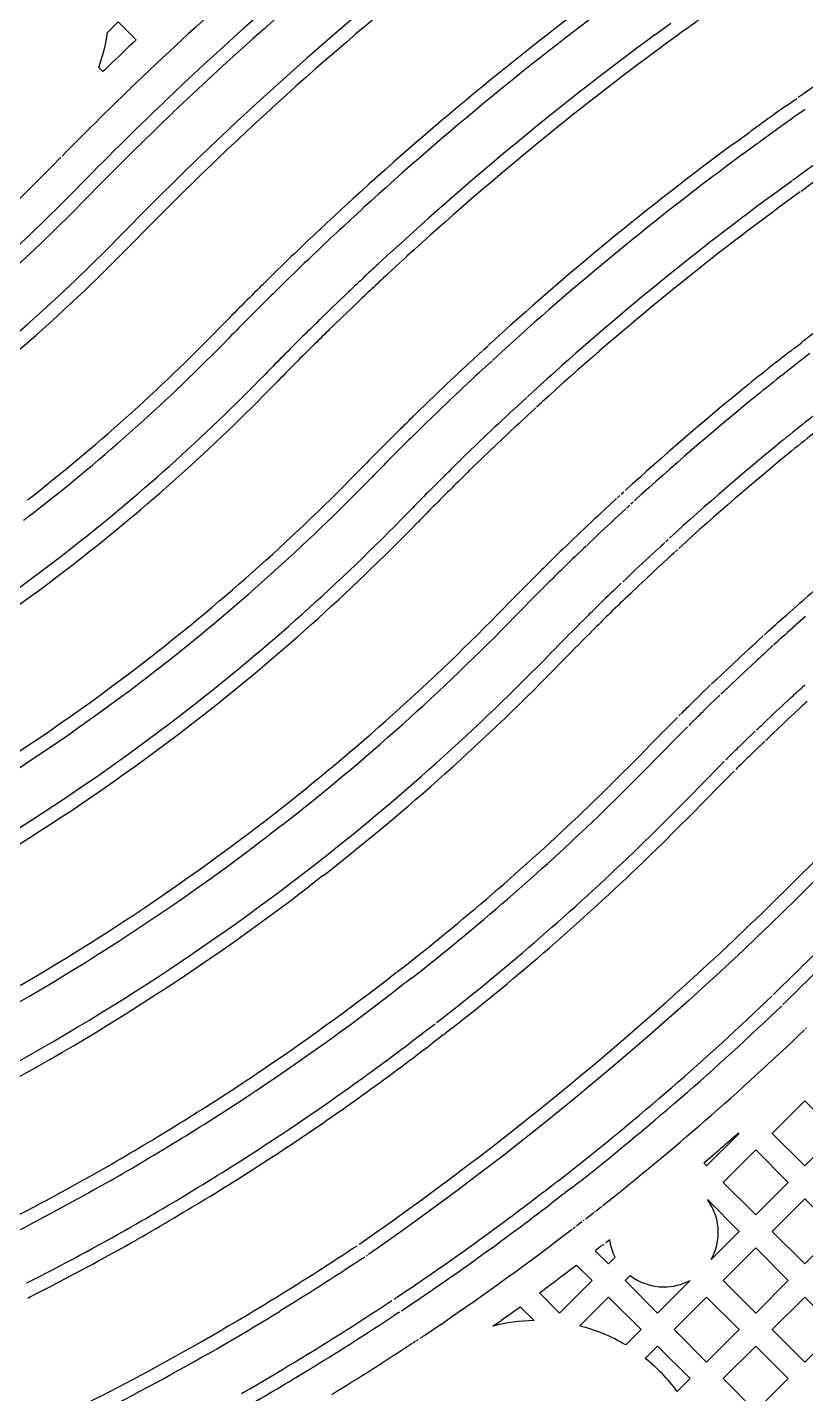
# Model space of a CAD drawing. Extents: x 3664 to 3837, y -413 to -292.
# Drawn here: x 3792.032 to 3794.569, y -331.792 to -327.339 of the extents above; entities that cross this region are included whole.
import ezdxf

# ---------------------------------------------------------------- set-up
doc = ezdxf.new("R2010")
doc.units = 0
doc.layers.add('gbr-dxf_layer0', color=7, linetype='Continuous')

msp = doc.modelspace()

# ---------------------------------------------------------------- linework, layer by layer
at = {"layer": 'gbr-dxf_layer0', "color": 2}
for p, q in [((3794.0772, -327.3634), (3794.1294, -327.3256)), ((3794.1554, -327.3623), (3794.1033, -327.4001)), ((3793.0752, -327.9146), (3793.0948, -327.8965)), ((3793.1256, -327.9293), (3793.1056, -327.9478)), ((3793.1757, -328.1103), (3793.2179, -328.0713)), ((3793.2187, -328.0706), (3793.2388, -328.0523)), ((3793.269, -328.0856), (3793.2494, -328.1035)), ((3793.2485, -328.1043), (3793.2059, -328.1437))]:
    msp.add_line(p, q, dxfattribs=at)
at = {"layer": 'gbr-dxf_layer0', "color": 3}
for p, q in [((3794.5055, -327.5949), (3794.5403, -327.5709)), ((3794.3369, -327.7166), (3794.3879, -327.6797)), ((3794.415, -327.7157), (3794.3629, -327.7534)), ((3794.4565, -327.8889), (3794.5242, -327.8398)), ((3794.5514, -327.8756), (3794.4825, -327.9256)), ((3793.4737, -328.4318), (3793.515, -328.3938)), ((3793.5171, -328.3917), (3793.5335, -328.3768)), ((3793.5456, -328.4268), (3793.5044, -328.4647)), ((3793.564, -328.4099), (3793.5476, -328.4248)), ((3793.6617, -328.5435), (3793.6783, -328.5284)), ((3793.6161, -328.5855), (3793.6595, -328.5454)), ((3793.6897, -328.5788), (3793.6469, -328.6184)), ((3793.7087, -328.5616), (3793.6917, -328.5771))]:
    msp.add_line(p, q, dxfattribs=at)
at = {"layer": 'gbr-dxf_layer0'}
for p, q in [((3792.141, -327.7629), (3792.113, -327.7917)), ((3793.8535, -331.2212), (3793.8782, -331.2019)), ((3793.8858, -331.1959), (3793.9032, -331.1823)), ((3793.8105, -331.2539), (3793.8173, -331.2485)), ((3793.8222, -331.2449), (3793.8397, -331.2314)), ((3793.8433, -331.2285), (3793.8461, -331.2264)), ((3793.8515, -331.2228), (3793.8526, -331.2219)), ((3793.9301, -331.2903), (3793.917, -331.3005)), ((3793.903, -331.3108), (3793.8836, -331.3258)), ((3793.3242, -331.6035), (3793.382, -331.5645)), ((3793.2882, -331.6265), (3793.2965, -331.6215))]:
    msp.add_line(p, q, dxfattribs=at)
at = {"layer": 'gbr-dxf_layer0', "color": 4}
for p, q in [((3794.5323, -328.3844), (3794.5559, -328.3661)), ((3794.5827, -328.4022), (3794.5601, -328.4197)), ((3793.9154, -328.9091), (3793.9526, -328.8749)), ((3793.9678, -328.861), (3793.9759, -328.8534)), ((3794.0063, -328.8865), (3793.9986, -328.8938)), ((3793.9821, -328.9089), (3793.9459, -328.9422)), ((3794.1132, -329.0151), (3794.1202, -329.0086)), ((3794.0599, -329.0641), (3794.0894, -329.0373)), ((3794.151, -329.0413), (3794.1438, -329.0481)), ((3793.6931, -329.1226), (3793.6996, -329.1162)), ((3793.7249, -329.1545), (3793.7141, -329.1653)), ((3793.8318, -329.2837), (3793.8433, -329.2722)), ((3793.8433, -329.2722), (3793.8487, -329.2668)), ((3793.8751, -329.3041), (3793.8637, -329.3155)), ((3792.7959, -329.9335), (3792.836, -329.9025)), ((3792.8638, -329.9379), (3792.8237, -329.9689)), ((3792.925, -330.1016), (3792.9666, -330.0696)), ((3792.9943, -330.105), (3792.9527, -330.1371))]:
    msp.add_line(p, q, dxfattribs=at)
at = {"layer": 'gbr-dxf_layer0', "color": 5}
for p, q in [((3794.5062, -329.2545), (3794.5388, -329.2258)), ((3794.5688, -329.2593), (3794.5362, -329.2881)), ((3794.3588, -329.3882), (3794.3822, -329.3668)), ((3794.2034, -329.5359), (3794.2255, -329.5143)), ((3794.5572, -329.4902), (3794.5664, -329.4816)), ((3794.5011, -329.5418), (3794.5223, -329.5223)), ((3794.1553, -329.5835), (3794.1612, -329.5774)), ((3794.1836, -329.6193), (3794.1753, -329.6276)), ((3794.1938, -329.6084), (3794.188, -329.6145)), ((3794.3719, -329.6644), (3794.4046, -329.633)), ((3794.3506, -329.6851), (3794.3715, -329.6647)), ((3794.088, -329.7157), (3794.0491, -329.7559)), ((3794.3359, -329.7633), (3794.3232, -329.7759)), ((3794.1656, -329.8719), (3794.206, -329.8305)), ((3794.2382, -329.8619), (3794.1978, -329.9033)), ((3793.2375, -330.4172), (3793.2587, -330.401)), ((3793.1927, -330.4517), (3793.2355, -330.4187)), ((3793.2863, -330.4366), (3793.2639, -330.4537)), ((3793.2626, -330.4546), (3793.2205, -330.487)), ((3793.3201, -330.6177), (3793.3606, -330.5868)), ((3793.366, -330.5826), (3793.3874, -330.5664)), ((3793.3875, -330.6228), (3793.3471, -330.6538)), ((3793.4142, -330.6025), (3793.3939, -330.618))]:
    msp.add_line(p, q, dxfattribs=at)
at = {"layer": 'gbr-dxf_layer0', "color": 6}
for p, q in [((3793.715, -331.1344), (3793.7511, -331.1063)), ((3793.8118, -331.1169), (3793.7876, -331.1357)), ((3793.113, -331.3054), (3793.1184, -331.3017)), ((3793.2044, -331.4986), (3793.2199, -331.489)), ((3793.2427, -331.5278), (3793.229, -331.5363))]:
    msp.add_line(p, q, dxfattribs=at)
at = {"layer": 'gbr-dxf_layer0', "linetype": 'Continuous'}
for points in [[(3792.2645, -327.4697, 0.051889), (3792.2935, -327.3556), (3792.3278, -327.3212), (3792.3866, -327.38, 0.002735), (3792.2973, -327.465, 0.000677), (3792.2782, -327.4834)], [(3793.7007, -331.4635, 0.004148), (3793.822, -331.3729), (3793.8725, -331.4234), (3793.7666, -331.5293)], [(3793.8322, -331.5715), (3793.9264, -331.4772), (3794.0323, -331.5832), (3793.9822, -331.6333, 0.07165)], [(3794.046, -331.6773), (3794.0862, -331.6371), (3794.1922, -331.743), (3794.1502, -331.785, 0.066126)]]:
    msp.add_lwpolyline(points, format="xyb", close=True, dxfattribs=at)
at = {"layer": 'gbr-dxf_layer0', "color": 3, "linetype": 'Continuous'}
for points in [[(3794.5676, -327.607, -0.049771), (3794.5638, -327.6093), (3794.5306, -327.6323)], [(3793.4055, -328.5578, 0.00287), (3793.325, -328.6352, -0.004265), (3793.2756, -328.684)], [(3793.5496, -328.7095, 0.002816), (3793.4725, -328.7839, -0.004123), (3793.4224, -328.8337)]]:
    msp.add_lwpolyline(points, format="xyb", dxfattribs=at)
at = {"layer": 'gbr-dxf_layer0', "color": 1, "linetype": 'Continuous'}
msp.add_lwpolyline([(3788.2847, -329.7243, 0.202268), (3792.3402, -328.0136, -0.009043), (3792.6208, -327.7352)], format="xyb", dxfattribs=at)
at = {"layer": 'gbr-dxf_layer0', "color": 2, "linetype": 'Continuous'}
for points in [[(3792.9568, -328.087, 0.002975), (3792.8679, -328.1728, -0.004811), (3792.8209, -328.2191)], [(3793.1031, -328.2404, 0.00294), (3793.017, -328.3234, -0.004642), (3792.9689, -328.3708, 0.004468), (3792.8404, -328.5003)]]:
    msp.add_lwpolyline(points, format="xyb", dxfattribs=at)
at = {"layer": 'gbr-dxf_layer0', "color": 6, "linetype": 'Continuous'}
for points in [[(3793.1187, -331.3014, 0.045502), (3794.594, -330.0609, -0.167684), (3794.6021, -330.0442, -0.075441), (3796.4858, -328.6569, -0.168994), (3796.5042, -328.6541, -0.002077), (3796.5613, -328.6243)], [(3796.5813, -328.6646, 0.002071), (3796.5248, -328.6942, -0.163525), (3796.5123, -328.7073, 0.075441), (3794.6423, -330.0845, -0.164883), (3794.626, -330.0925, -0.045514), (3793.144, -331.3386)], [(3793.7527, -331.1051, 0.003093), (3793.7606, -331.0998), (3793.7835, -331.0819)], [(3793.7863, -331.1367, -0.003049), (3793.7781, -331.1423), (3793.7422, -331.1702)], [(3793.1321, -331.3471, -0.022779), (3793.1304, -331.3482, -0.003006), (3793.1142, -331.3583, -0.008765), (3792.856, -331.5227)]]:
    msp.add_lwpolyline(points, format="xyb", dxfattribs=at)
at = {"layer": 'gbr-dxf_layer0', "color": 4, "linetype": 'Continuous'}
for points in [[(3793.8533, -329.0297, 0.002704), (3793.7823, -329.0974, -0.003807), (3793.7314, -329.148), (3793.725, -329.1545)], [(3794.1412, -329.0507, -0.004687), (3794.1294, -329.0616, -0.014253), (3794.1197, -329.0705), (3794.0897, -329.0978)], [(3793.5878, -329.229, -0.00367), (3793.6823, -329.1335), (3793.6931, -329.1227)], [(3794.0028, -329.1801, -0.00664), (3793.9984, -329.184, 0.002631), (3793.9311, -329.2483, -0.003623), (3793.8806, -329.2986), (3793.8751, -329.304)], [(3792.9668, -330.0694, 0.034109), (3793.7397, -329.3771, -0.003668), (3793.8318, -329.2837)]]:
    msp.add_lwpolyline(points, format="xyb", dxfattribs=at)
at = {"layer": 'gbr-dxf_layer0', "color": 5, "linetype": 'Continuous'}
for points in [[(3794.4338, -329.3191), (3794.4357, -329.3177, -0.002787), (3794.5059, -329.2548)], [(3794.4006, -329.35, 0.003596), (3794.4135, -329.338), (3794.43, -329.322)], [(3794.4445, -329.3707, -0.003584), (3794.431, -329.3831, -0.009313), (3794.4127, -329.3999), (3794.3887, -329.4219, 0.003157), (3794.3115, -329.4953)], [(3794.2603, -329.4802, 0.01598), (3794.2803, -329.4628, -0.003166), (3794.3582, -329.3888)], [(3794.2259, -329.514), (3794.2556, -329.4854, -0.059093), (3794.259, -329.4813)], [(3794.5739, -329.5362, -0.008262), (3794.5525, -329.5557), (3794.5313, -329.5751, 0.003169), (3794.4557, -329.6469)], [(3794.0557, -329.6844, -0.003672), (3794.1435, -329.5958), (3794.1514, -329.588)], [(3793.2588, -330.401, 0.024802), (3793.8619, -329.8775, 0.003714), (3794.0169, -329.7244), (3794.0554, -329.6847)], [(3794.4357, -329.6655), (3794.4029, -329.697), (3794.382, -329.7174, -0.002605), (3794.3409, -329.7577)], [(3794.2062, -329.8303, -0.003654), (3794.2914, -329.7441), (3794.3037, -329.7318)], [(3793.3875, -330.5663, 0.024848), (3794.0074, -330.0281, 0.003737), (3794.1656, -329.8719)], [(3791.9262, -331.249), (3791.9735, -331.2234, -0.102226), (3791.9822, -331.2207, 0.010034), (3792.2659, -331.0669)], [(3792.2886, -331.1058, -0.010199), (3791.9986, -331.2629, -0.101052), (3791.99, -331.2656), (3791.9483, -331.2883, -0.005993), (3791.939, -331.2935)]]:
    msp.add_lwpolyline(points, format="xyb", dxfattribs=at)
for points in [[(3794.4624, -329.354), (3794.4599, -329.3557), (3794.4449, -329.3703)], [(3794.2891, -329.5157), (3794.2568, -329.5467), (3794.235, -329.568)]]:
    msp.add_lwpolyline(points, dxfattribs=at)
at = {"layer": 'gbr-dxf_layer0', "linetype": 'Continuous'}
for points in [[(3794.4598, -330.9439), (3794.5659, -330.8378), (3794.6718, -330.9437), (3794.5657, -331.0498)], [(3794.3, -331.1036), (3794.4059, -330.9978), (3794.5118, -331.1037), (3794.406, -331.2096)], [(3794.4599, -331.2635), (3794.5657, -331.1576), (3794.6717, -331.2635), (3794.5658, -331.3694)], [(3794.3, -331.4233), (3794.406, -331.3173), (3794.5119, -331.4233), (3794.4059, -331.5293)], [(3794.1401, -331.5832), (3794.2461, -331.4772), (3794.3521, -331.5831), (3794.2461, -331.6891)], [(3794.4598, -331.5831), (3794.5658, -331.4772), (3794.6717, -331.583), (3794.5657, -331.689)], [(3794.2999, -331.743), (3794.4059, -331.637), (3794.5118, -331.7429), (3794.4058, -331.8489)]]:
    msp.add_lwpolyline(points, close=True, dxfattribs=at)
for points in [[(3794.2367, -331.0403), (3794.2461, -331.0497), (3794.352, -330.9439)], [(3794.2485, -331.1598), (3794.3521, -331.2634), (3794.2606, -331.355)], [(3794.1919, -331.423), (3794.0862, -331.5293), (3793.9803, -331.4234)]]:
    msp.add_lwpolyline(points, dxfattribs=at)
for points in [[(3794.2606, -331.355, 0.130858), (3794.2841, -331.2666, 0.162428), (3794.2485, -331.1598)], [(3793.8831, -331.3262), (3793.9264, -331.3695), (3793.9481, -331.3478, -0.085363), (3793.9301, -331.2903)], [(3793.9803, -331.4234), (3793.9969, -331.4067, 0.167237), (3794.1063, -331.4444, 0.125874), (3794.1919, -331.423)], [(3793.5492, -331.5723, 0.003009), (3793.6383, -331.5088), (3793.6836, -331.5541)]]:
    msp.add_lwpolyline(points, format="xyb", dxfattribs=at)
at = {"layer": 'gbr-dxf_layer0', "color": 1}
for centre, radius, start, end in [((3800.1745, -335.6459), 11.1471, 126.36026, 133.6753), ((3800.1745, -335.6459), 11.1021, 126.35622, 133.67592), ((3800.1729, -335.6472), 10.9377, 126.35145, 133.66596), ((3800.1729, -335.6472), 10.8927, 126.34885, 133.66497), ((3800.1755, -335.6452), 11.1473, 133.68311, 135.75436), ((3800.1754, -335.6452), 11.1023, 133.68279, 135.75315), ((3800.1816, -335.639), 10.8928, 133.72939, 135.79831), ((3788.2841, -324.0618), 5.4532, 270.0141, 315.7442), ((3788.2841, -324.0618), 5.4982, 270.0027, 315.7461), ((3788.2845, -324.0615), 5.7078, 270.0123, 315.7415)]:
    msp.add_arc(centre, radius, start, end, dxfattribs=at)
at = {"layer": 'gbr-dxf_layer0'}
for centre, radius, start, end in [((3800.1744, -335.646), 11.2552, 129.20888, 133.91458), ((3800.1779, -335.6426), 11.2551, 133.94016, 135.53853), ((3788.2839, -324.0618), 5.3455, 270.0218, 315.7477), ((3788.2882, -324.0614), 9.0685, 308.28268, 313.80323), ((3794.4777, -330.5096), 0.1303, 313.8633, 316.1367), ((3788.2882, -324.0613), 9.1701, 310.44222, 311.38001), ((3793.388, -330.5949), 0.7803, 309.163, 309.4886), ((3788.2788, -324.0773), 9.0609, 304.28174, 307.60456), ((3793.7731, -331.1184), 0.2321, 304.9376, 306.5134), ((3793.6923, -332.1233), 0.5692, 90.8808, 104.5658), ((3793.1246, -331.325), 0.3424, 303.1869, 304.1661), ((3793.1314, -331.3205), 0.3424, 303.1944, 304.1288), ((3788.29, -324.0694), 9.0604, 301.49975, 303.46266), ((3793.2322, -331.508), 0.1305, 301.4994, 304.5169)]:
    msp.add_arc(centre, radius, start, end, dxfattribs=at)
at = {"layer": 'gbr-dxf_layer0', "color": 2}
for centre, radius, start, end in [((3800.1761, -335.645), 10.4969, 126.37129, 132.42054), ((3800.1761, -335.645), 10.4519, 126.374, 132.41864), ((3800.1823, -335.6409), 10.2401, 125.20245, 126.05208), ((3800.1782, -335.6435), 10.285, 126.38706, 132.42976), ((3800.1782, -335.6435), 10.24, 126.39037, 132.4321), ((3800.1701, -335.6505), 10.4968, 132.52588, 133.64062), ((3800.1701, -335.6506), 10.4518, 132.52705, 133.64093), ((3800.1731, -335.6479), 10.4969, 133.6642, 134.34105), ((3800.1714, -335.6496), 10.2849, 132.86065, 133.64904), ((3790.4207, -325.7324), 3.411, 313.9829, 315.0829), ((3800.1712, -335.6498), 10.2399, 132.85971, 133.64824), ((3800.166, -335.6549), 10.4969, 134.64831, 135.67892), ((3800.166, -335.655), 10.4519, 134.6482, 135.67759), ((3800.1695, -335.6514), 10.285, 133.6366, 134.30654), ((3790.4202, -325.733), 3.6229, 314.017, 315.0717), ((3788.2844, -324.0629), 6.1028, 307.88424, 315.75345), ((3788.2844, -324.0629), 6.1478, 307.88039, 315.75454), ((3800.1733, -335.6476), 10.2849, 134.71312, 135.73594), ((3788.2836, -324.0636), 6.3149, 307.89717, 315.76212), ((3788.2836, -324.0636), 6.3599, 307.89253, 315.76341), ((3789.9747, -326.2411), 3.3907, 307.0926, 307.928), ((3788.2888, -324.0696), 6.307, 296.85187, 307.8888), ((3788.2888, -324.0696), 6.352, 296.86201, 307.88475)]:
    msp.add_arc(centre, radius, start, end, dxfattribs=at)
at = {"layer": 'gbr-dxf_layer0', "color": 3}
for centre, radius, start, end in [((3800.1823, -335.6411), 9.8469, 122.72873, 124.92936), ((3800.2017, -335.6268), 9.8467, 125.34864, 126.17748), ((3800.2018, -335.6268), 9.8017, 125.35239, 126.17054), ((3800.1777, -335.6442), 9.8469, 126.39111, 132.42342), ((3800.1777, -335.6442), 9.8019, 126.39512, 132.42049), ((3800.2186, -335.6148), 9.6373, 125.48468, 126.20322), ((3800.2184, -335.6149), 9.5923, 125.47883, 126.19626), ((3800.1774, -335.6445), 9.6374, 126.41809, 132.39358), ((3800.1774, -335.6445), 9.5924, 126.42177, 132.39071), ((3800.1714, -335.6497), 9.8467, 132.86242, 133.65003), ((3800.1713, -335.6498), 9.8017, 132.85985, 133.65107), ((3800.1616, -335.6596), 9.8471, 133.57052, 134.22423), ((3790.4119, -325.7413), 4.0612, 314.2222, 315.1902), ((3800.1574, -335.663), 9.6374, 132.7479, 133.53791), ((3800.1575, -335.6629), 9.5924, 132.74672, 133.53915), ((3800.1671, -335.654), 9.8467, 134.67593, 135.68157), ((3800.1671, -335.6541), 9.8017, 134.67548, 135.68212), ((3800.1687, -335.6527), 9.6377, 133.6299, 134.2715), ((3790.4037, -325.7497), 4.2705, 314.3888, 315.3274), ((3788.2833, -324.0644), 6.7528, 307.90252, 315.76905), ((3800.1676, -335.6539), 9.6373, 134.68317, 135.68389), ((3788.2833, -324.0644), 6.7978, 307.89838, 315.76809), ((3800.1675, -335.6539), 9.5923, 134.6828, 135.68355), ((3788.2836, -324.0644), 6.9623, 307.90072, 315.76619), ((3788.2836, -324.0644), 7.0072, 307.89683, 315.7642), ((3788.2885, -324.0702), 6.7451, 296.86311, 307.89363), ((3788.2885, -324.0702), 6.7901, 296.85663, 307.88958), ((3788.2886, -324.0703), 6.9545, 296.87194, 307.89398), ((3788.2886, -324.0703), 6.9995, 296.85225, 307.89017)]:
    msp.add_arc(centre, radius, start, end, dxfattribs=at)
at = {"layer": 'gbr-dxf_layer0', "color": 4}
for centre, radius, start, end in [((3800.181, -335.6421), 9.1969, 126.98631, 127.70248), ((3800.1692, -335.6513), 9.1969, 127.80393, 129.16484), ((3800.1692, -335.6512), 9.1519, 127.80154, 129.16295), ((3800.179, -335.6435), 9.197, 129.24524, 132.37453), ((3800.179, -335.6434), 9.152, 129.24337, 132.37299), ((3800.1777, -335.6445), 8.9849, 127.87279, 129.23285), ((3800.1777, -335.6445), 8.9399, 127.87877, 129.2304), ((3800.1759, -335.6462), 8.9851, 129.21941, 132.33544), ((3800.1759, -335.6463), 8.9401, 129.21722, 132.3331), ((3793.5268, -328.4137), 0.6279, 313.0485, 314.0979), ((3800.1827, -335.6392), 9.1964, 132.96399, 133.74334), ((3793.5269, -328.4136), 0.6729, 312.8929, 314.096), ((3800.1828, -335.6392), 9.1514, 132.96269, 133.74222), ((3800.1349, -335.6858), 9.1972, 133.34126, 133.95754), ((3793.5309, -328.4099), 0.8399, 312.5434, 313.5862), ((3790.4023, -325.7511), 4.7112, 314.4229, 315.2903), ((3800.1942, -335.6285), 8.9845, 133.06531, 133.82803), ((3793.9662, -328.8933), 0.1895, 310.8286, 314.1827), ((3800.1942, -335.6284), 8.9395, 133.06906, 133.82768), ((3800.1401, -335.6808), 8.9853, 133.38937, 133.98652), ((3800.1726, -335.6491), 9.1516, 134.88955, 135.72515), ((3788.2836, -324.0645), 7.4032, 307.94891, 315.76325), ((3790.4019, -325.7515), 4.9232, 314.4422, 315.2659), ((3788.2835, -324.0645), 7.4482, 307.95242, 315.76281), ((3800.1819, -335.6396), 8.9394, 134.97369, 135.80776), ((3788.284, -324.0643), 7.6602, 307.95094, 315.76086), ((3788.2905, -324.0692), 7.3952, 296.91728, 307.53098), ((3788.2904, -324.0692), 7.4402, 296.90733, 307.53472), ((3788.2905, -324.0695), 7.607, 296.91295, 307.53129), ((3788.2905, -324.0695), 7.652, 296.91787, 307.53461)]:
    msp.add_arc(centre, radius, start, end, dxfattribs=at)
at = {"layer": 'gbr-dxf_layer0', "color": 5}
for centre, radius, start, end in [((3800.179, -335.6437), 8.5441, 129.95922, 131.30721), ((3800.1745, -335.6474), 8.4989, 131.56229, 132.2048), ((3793.966, -328.8935), 0.6302, 311.3969, 313.5216), ((3793.9962, -329.1559), 0.4632, 309.6784, 312.8329), ((3793.9662, -328.8933), 0.8396, 311.5224, 313.3684), ((3793.5366, -328.405), 1.4898, 312.5109, 313.2366), ((3790.4269, -325.7273), 5.3636, 314.1542, 314.7471), ((3800.2021, -335.6211), 8.3342, 133.16515, 133.88525), ((3790.4271, -325.7271), 5.4086, 314.1529, 314.7446), ((3800.1668, -335.6549), 8.4985, 134.83035, 135.66528), ((3793.9946, -329.1576), 0.6274, 311.2772, 313.2746), ((3793.9946, -329.1576), 0.6724, 311.3484, 313.2608), ((3790.4258, -325.7286), 5.5729, 314.1718, 314.7659), ((3783.6062, -319.3308), 14.7559, 314.19892, 315.04742), ((3800.1764, -335.6453), 8.2891, 134.92212, 135.75615), ((3788.2856, -324.0632), 8.1011, 308.12422, 313.80329), ((3783.6049, -319.3324), 14.9651, 314.20336, 315.05752), ((3788.2855, -324.0633), 8.3105, 308.11327, 313.80809), ((3788.2868, -324.0717), 8.0481, 303.69128, 307.55618), ((3788.2868, -324.0717), 8.0931, 303.69505, 307.55824), ((3788.2835, -324.074), 8.2576, 303.72167, 307.58152), ((3793.2486, -330.4342), 0.2343, 306.4106, 308.2251), ((3788.2834, -324.074), 8.3026, 303.71798, 307.57834), ((3788.2983, -324.0642), 8.0481, 301.42112, 303.46823), ((3792.2013, -329.9664), 0.9721, 303.4685, 304.4028), ((3792.2014, -329.9663), 1.0171, 303.3998, 304.4224), ((3788.2982, -324.0642), 8.0931, 301.42539, 303.46074), ((3788.2872, -324.0776), 8.0424, 299.65496, 301.5336), ((3792.2141, -329.9578), 1.1816, 302.609, 303.5611), ((3788.2872, -324.0776), 8.0874, 299.65954, 301.53748), ((3788.295, -324.0664), 8.2573, 301.45435, 303.47719), ((3792.2141, -329.9579), 1.2266, 302.6536, 303.5354), ((3788.2949, -324.0665), 8.3023, 301.4507, 303.48408), ((3788.2849, -324.0791), 8.2518, 299.67822, 301.55602), ((3788.2848, -324.0792), 8.2968, 299.67426, 301.55194), ((3788.2934, -324.0679), 8.2574, 296.90573, 299.58423), ((3788.2934, -324.0679), 8.3024, 296.89065, 299.57932), ((3791.7245, -330.8831), 0.6725, 297.3124, 298.6733)]:
    msp.add_arc(centre, radius, start, end, dxfattribs=at)
at = {"layer": 'gbr-dxf_layer0', "color": 6}
for centre, radius, start, end in [((3783.6209, -319.3166), 15.5705, 314.13007, 315.01275), ((3783.6208, -319.3167), 15.6155, 314.13298, 315.01619), ((3788.2883, -324.0613), 8.9155, 308.10934, 313.80184), ((3788.2883, -324.0613), 8.9605, 308.10603, 313.80485), ((3793.3976, -330.5872), 0.6275, 308.031, 308.7164), ((3793.3976, -330.5871), 0.6725, 308.0739, 308.673), ((3788.2828, -324.0746), 8.9078, 303.78779, 307.57426), ((3788.2828, -324.0746), 8.9528, 303.79335, 307.5714), ((3788.2911, -324.0689), 8.6956, 301.48837, 303.49457), ((3792.2441, -329.9391), 1.6197, 301.5261, 302.172), ((3793.1254, -331.3244), 0.0225, 302.048, 312.5282), ((3788.284, -324.0797), 8.69, 299.95749, 301.56118), ((3788.2912, -324.069), 8.9073, 301.48859, 303.46687), ((3793.1254, -331.3245), 0.1895, 302.5547, 305.4617), ((3793.1254, -331.3245), 0.2345, 302.4097, 305.6725), ((3788.2841, -324.0796), 8.7351, 299.96364, 301.5569), ((3788.2912, -324.069), 8.9523, 301.48447, 303.47249), ((3793.2333, -331.5074), 0.0225, 294.8227, 304.304), ((3788.2952, -324.067), 8.6955, 296.89061, 299.84465), ((3788.2952, -324.067), 8.7405, 296.8856, 299.85116), ((3788.2832, -324.08), 8.902, 299.96608, 301.56511), ((3788.2832, -324.0801), 8.947, 299.96183, 301.56121)]:
    msp.add_arc(centre, radius, start, end, dxfattribs=at)

doc.saveas('drawing.dxf')
